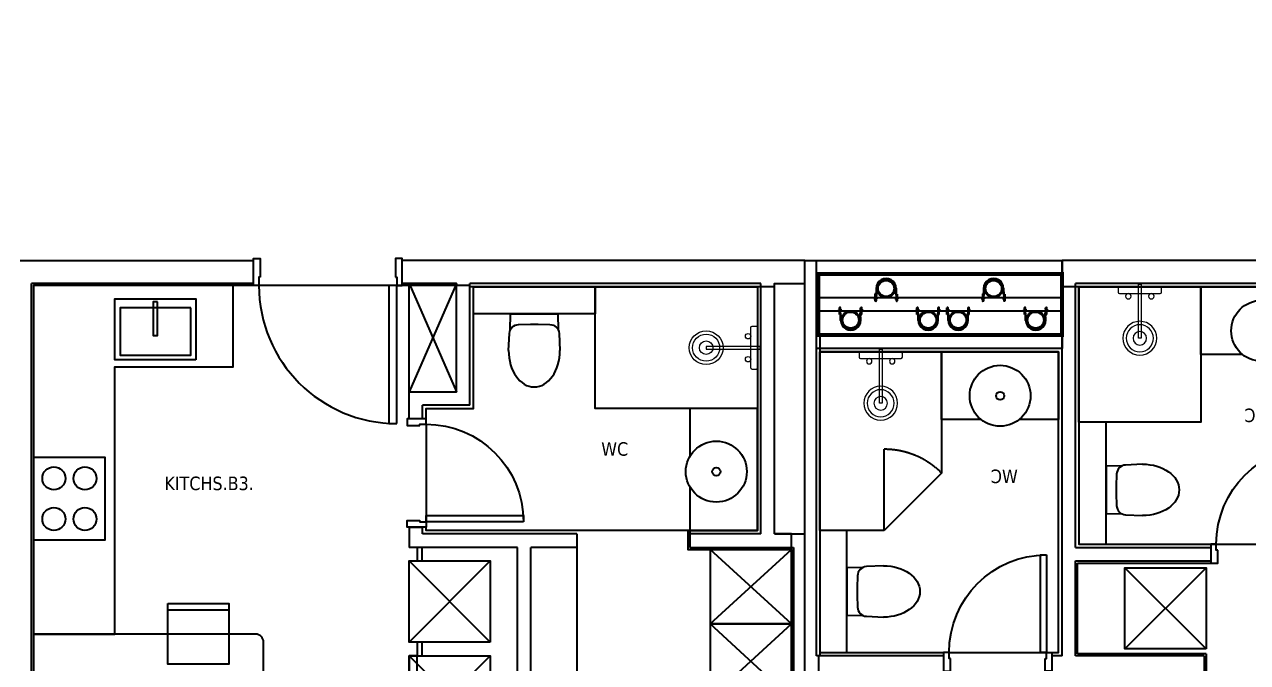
# Model space of a CAD drawing. Header units: millimetres. Extents: x -361702973 to 361248309, y -356458554 to 356543577.
# Drawn here: x 151710 to 160748, y 12700 to 17413 of the extents above; entities that cross this region are included whole.
import ezdxf

# ---------------------------------------------------------------- set-up
doc = ezdxf.new("R2010")
doc.units = ezdxf.units.MM
doc.header["$LTSCALE"] = 100
doc.header["$MEASUREMENT"] = 0
doc.linetypes.add('ACAD_ISO03W100', pattern=[30, 12, -18])
for name, color, linetype in [('1-CAPLANH', 4, 'Continuous'), ('1-Chu thich', 4, 'Continuous'), ('1VinaPVC-Text', 9, 'Continuous'), ('A-_FURN----_E-_N', 251, 'Continuous'), ('A-_SANIEQPT_E-_N', 251, 'Continuous'), ('A-ANNO-ROOM', 50, 'Continuous'), ('dien tich thong thuy', 3, 'Continuous'), ('IDEA - dim', 251, 'Continuous'), ('KT-Net manh', 139, 'Continuous'), ('KT-Tuong', 1, 'Continuous'), ('NDT Cap nuoc', 4, 'Continuous')]:
    doc.layers.add(name, color=color, linetype=linetype)
doc.layers.add('A-NoiThat', color=39, linetype='Continuous', lineweight=13)
doc.styles.add('220126_HDN_HBA typical plan$0$211210_HDN_HBA_TYPICAL PLAN CORE OPT 1$0$HBA-Text', font='GOTHIC.TTF')
doc.styles.add('Tahoma', font='tahoma.ttf')

# ---------------------------------------------------------------- blocks, each defined once
blk = doc.blocks.new('A$C418F5BC8')
at = {"layer": 'A-ANNO-ROOM', "insert": (648.1133449638728, 1090.790118377889), "char_height": 600, "attachment_point": 2, "rotation": 50.44882673977027, "style": '220126_HDN_HBA typical plan$0$211210_HDN_HBA_TYPICAL PLAN CORE OPT 1$0$HBA-Text'}
blk.add_mtext_dynamic_manual_height_columns('SL-S', width=722857412.8743668, gutter_width=9765.624999999996, heights=[0], dxfattribs=at)
blk = doc.blocks.new('A$C1AAC5519')
at = {"layer": 'A-ANNO-ROOM', "insert": (772.955269176513, 1216.574747113511), "char_height": 600, "attachment_point": 2, "rotation": 50.44882673977027, "style": '220126_HDN_HBA typical plan$0$211210_HDN_HBA_TYPICAL PLAN CORE OPT 1$0$HBA-Text'}
blk.add_mtext_dynamic_manual_height_columns('1-BR', width=722857412.8743668, gutter_width=9765.624999999996, heights=[0], dxfattribs=at)
blk = doc.blocks.new('A$C2A6C5140')
at = {"layer": 'A-ANNO-ROOM', "insert": (731.4497625969816, 1190.0169191678, 0.0003277973379295924), "char_height": 600, "attachment_point": 2, "rotation": 50.44882673977027, "style": '220126_HDN_HBA typical plan$0$211210_HDN_HBA_TYPICAL PLAN CORE OPT 1$0$HBA-Text'}
blk.add_mtext_dynamic_manual_height_columns('2-BR', width=722857412.8743668, gutter_width=9765.624999999996, heights=[0], dxfattribs=at)
blk = doc.blocks.new('A$C5388591E')
at = {"layer": 'A-ANNO-ROOM', "insert": (894.3001998505497, 842.1987865094561, 0.0004622000541105721), "char_height": 600, "attachment_point": 2, "rotation": 1.4064704596368105, "style": '220126_HDN_HBA typical plan$0$211210_HDN_HBA_TYPICAL PLAN CORE OPT 1$0$HBA-Text'}
blk.add_mtext_dynamic_manual_height_columns('3-BR', width=722857412.8743668, gutter_width=9765.624999999996, heights=[0], dxfattribs=at)
blk = doc.blocks.new('A$C21AF0CCA')
at = {"layer": 'A-ANNO-ROOM', "insert": (1197.56892258345, 814.6835720778872), "char_height": 600, "attachment_point": 2, "rotation": 0.10542954816276216, "style": '220126_HDN_HBA typical plan$0$211210_HDN_HBA_TYPICAL PLAN CORE OPT 1$0$HBA-Text'}
blk.add_mtext_dynamic_manual_height_columns('1-BR+', width=722857412.8743668, gutter_width=9765.624999999996, heights=[0], dxfattribs=at)
blk = doc.blocks.new('*U147')
at = {"ltscale": 5}
blk.add_lwpolyline([(305, -530), (305, -1.13686837721616e-13), (-305, 0), (-305, -530)], close=True, dxfattribs=at)
for centre in [(-150, -150), (150, -150.0000000000001), (-150, -380), (150, -380)]:
    blk.add_circle(centre, 85, dxfattribs=at)
blk = doc.blocks.new('A$C2A980E36')
at = {"ltscale": 0.5}
blk.add_lwpolyline([(-10, 0), (10, 0), (10, 400), (-10, 400)], close=True, dxfattribs=at)
blk.add_lwpolyline([(160, 60), (160, 30, -0.4142135623730916), (150, 20), (-150, 20, -0.4142135623730987), (-160, 30), (-160, 60.00000000000728, -0.414213562373095), (-150, 70.00000000000728), (150, 70, -0.4142135623730915)], format="xyb", close=True, dxfattribs=at)
for centre, radius in [((0, 400), 125), ((0, 400), 100), ((0, 400), 50), ((-85, 90.00000000000728), 20), ((85, 90), 20)]:
    blk.add_circle(centre, radius, dxfattribs=at)
blk = doc.blocks.new('220126_HDN_HBA typical plan$0$210902_YS plan 330pm ver13$0$TOTO-WC-CW822J')
at = {"color": 0}
blk.add_lwpolyline([(-177.2072506700642, -119.1915361834399), (-175, 0), (175, 0), (177.2072506700642, -119.1915361836145)], dxfattribs=at)
blk.add_lwpolyline([(-190, -270), (-183.3947591906181, -144.5004246227618, -0.3908696114996718), (-115.4352058441145, -78.20653349565691), (-27.76706723973621, -75.77130742336158, -0.01388621073825284), (27.76706724101678, -75.77130742336158), (115.4352058439981, -78.20653349565691, -0.3908696114996718), (183.3947591905016, -144.5004246227618), (190, -270)], format="xyb", dxfattribs=at)
blk.add_ellipse((0, -270), major_axis=(0, -270), ratio=0.7037037037037037, start_param=4.71238898038469, end_param=7.853981633974483, dxfattribs=at)
blk = doc.blocks.new('*U148')
at = {"ltscale": 5}
for points in [[(-300, -450), (300, -450), (300, 0), (-300, 0)], [(-261, -65), (261, -65), (261, -415), (-261, -415)], [(-15, -20), (15, -20), (15, -270), (-15, -270)]]:
    blk.add_lwpolyline(points, close=True, dxfattribs=at)
blk = doc.blocks.new('d800')
blk.add_line((760, 70), (40, 70))
for points in [[(40, 790), (40, 70), (85, 70), (85, 790)], [(50, 25), (40, 25), (40, 70), (0, 70), (0, -70), (50, -70)], [(750, 25), (760, 25), (760, 70), (800, 70), (800, -70), (750, -70)]]:
    blk.add_lwpolyline(points, close=True)
blk.add_arc((40, 70), 720, 0, 90)
blk = doc.blocks.new('15')
at = {"layer": 'A-_FURN----_E-_N'}
blk.add_line((4950.000000001863, 6105), (4115, 6105), dxfattribs=at)
at = {"layer": 'IDEA - dim'}
for p, q in [((1724.999999996275, 7930), (1724.999999996275, 8100)), ((2875.000003168359, 7129.999997236184), (2875.000003688037, 7930)), ((3324.999999353662, 7029.999996854924), (3325.000003045425, 7030.000003049732)), ((2874.999999353662, 6879.999997236126), (2875.000003045425, 6880.000002287212)), ((2999.999999634922, 6129.999998246261), (2874.999999955297, 6129.999998246261)), ((4115.000000000029, 5980), (4115.000000000029, 4365.000000000106))]:
    blk.add_line(p, q, dxfattribs=at)
for points in [[(1775.000000007451, 7975.000000000058), (1765.000000007451, 7975.000000000058), (1765.000000007451, 7915.000000000058), (1725.000000007451, 7915.000000000058), (1725.000000007451, 8115.000000000058), (1775.000000007451, 8115.000000000058)], [(2775.000000007451, 7975.000000000058), (2785.000000007451, 7975.000000000058), (2785.000000007451, 7915.000000000058), (2825.000000007451, 7915.000000000058), (2825.000000007451, 8115.000000000058), (2775.000000007451, 8115.000000000058)], [(2785.000000007451, 6894.999999999651), (2785.000000007451, 7914.999999999651), (2725.000000007451, 7914.999999999651), (2725.000000007451, 6894.999999999651)], [(3350.000001376495, 7905), (4250.000001834705, 7905), (4250.000001834705, 7705), (3350.000001376495, 7705)], [(4250.000001834705, 7905), (5449.999999998137, 7905), (5449.999999998137, 7005), (4250.000001834705, 7005)], [(2934.999999891967, 5979.999987038027), (2935.000002559274, 5879.999992185039), (2971.000002559274, 5879.999992185039), (2971.000002559274, 5979.999987038027)], [(3475.000002559274, 5279.999992185039), (2875.000002559274, 5279.999992185039), (2875.000002559274, 5879.999992185039), (3475.000002559274, 5879.999992185039)], [(5700, 5415), (5700, 5965), (5100, 5965.000000000058), (5100, 5415.000000000058), (5700, 5415)], [(1093.376600351214, 5566.983968055807), (1543.376600351214, 5566.983968055807), (1543.376600351214, 5116.983968055807), (1093.376600351214, 5116.983968055807)], [(1093.376600351214, 5566.983968055807), (1543.376600351214, 5566.983968055807), (1543.376600351214, 5516.983968055807), (1093.376600351214, 5516.983968055807)], [(5700, 4865), (5700, 5415), (5100, 5415.000000000058), (5100, 4865.000000000058), (5700, 4865)], [(2934.999997224659, 5279.999989706033), (2934.999999891967, 5179.999994853046), (2970.999999891967, 5179.999994853046), (2970.999999891967, 5279.999989706033)], [(3474.999999891967, 4579.999994853046), (2874.999999891967, 4579.999994853046), (2874.999999891967, 5179.999994853046), (3474.999999891967, 5179.999994853046)], [(2934.999999891967, 5179.999994853046), (2874.999999891967, 5179.999994853046), (2874.999999891967, 4879.999994853046), (2934.999999891967, 4879.999994853046)]]:
    blk.add_lwpolyline(points, close=True, dxfattribs=at)
for points in [[(700.0057077259116, 7915), (100.0057077259116, 7915), (100.0057077259116, 5339.999999999942), (700.0057077259116, 5339.999999999942), (700.0057077259116, 7315), (1575.005707724049, 7314.999999999942), (1575.005707724049, 7914.999999999942)], [(4950.000000001863, 6427.750278390304), (4950.000000001863, 6105), (5449.999997992069, 6105), (5449.999997992069, 7004.9999995408), (4950.000000001863, 7004.9999995408), (4950.000000001863, 6652.249721609696)], [(4115, 6104.999999256397), (2999.999999975786, 6104.999999256397), (2999.999999955297, 6129.999998246261)]]:
    blk.add_lwpolyline(points, dxfattribs=at)
blk.add_lwpolyline([(100.0057077259116, 4539.999999999942), (1740.005707722186, 4540, 0.414213562373095), (1800.005707722186, 4600), (1800.005707722186, 5280, 0.414213562373095), (1740.005707722186, 5340), (100.0057077259116, 5339.999999999942)], format="xyb", close=True, dxfattribs=at)
for radius in [225, 30]:
    blk.add_circle((5144.999999998137, 6540), radius, dxfattribs=at)
blk.add_arc((2785.000000007451, 7914.999999999651), 1020, 180, 270, dxfattribs=at)
at = {"layer": 'KT-Net manh', "linetype": 'ACAD_ISO03W100', "ltscale": 4}
for p, q in [((3225.000003688037, 7930), (2875.000003168359, 7129.999997236184)), ((2875.000003688037, 7930), (3225.000003376976, 7129.999997236126)), ((3475.000002559274, 5879.999992185039), (2875.000002559274, 5279.999992185039)), ((2875.000002559274, 5879.999992185039), (3475.000002559274, 5279.999992185039)), ((5700, 5415), (5100, 5965.000000000058)), ((5100, 5415.000000000058), (5700, 5965)), ((5700, 4865), (5100, 5415.000000000058)), ((5100, 4865.000000000058), (5700, 5415)), ((3474.999999891967, 5179.999994853046), (2874.999999891967, 4579.999994853046)), ((2874.999999891967, 5179.999994853046), (3474.999999891967, 4579.999994853046))]:
    blk.add_line(p, q, dxfattribs=at)
at = {"layer": 'KT-Net manh'}
for points in [[(1724.999999994412, 7915), (100.0057077259116, 7915), (100.0057077259116, 3015.000000000611), (264.999971461395, 3015.000000000611), (265.0054413653852, 139.9999999808497)], [(2999.999999314547, 6929.999998246261), (2999.999999294057, 7004.999997236126), (3350.000004667789, 7004.999997236126), (3350.000003671274, 7905), (5449.999999998137, 7905), (5449.999999998137, 6105), (4950.000000001863, 6105)]]:
    blk.add_lwpolyline(points, dxfattribs=at)
at = {"layer": 'KT-Net manh', "elevation": 7.59482372829634e-05}
blk.add_lwpolyline([(4935.000000001863, 6105.000000000004), (4935.000000001834, 5965), (5700, 5965), (5699.994292273856, 3015), (5535.005707725941, 3014.999999997373), (5535.005707725941, 139.9999999808497)], dxfattribs=at)
at = {"layer": 'KT-Tuong'}
for p, q in [((0.005707725911634043, 8100.000000000004, 7.59482372829634e-05), (1724.999999996275, 8100.000000000058)), ((1724.999999994383, 7930), (85.00570772591163, 7930, 7.220584799043882e-05)), ((85.00570772591163, 3000, 7.594823728296514e-05), (85.00570772591163, 7930, 7.594823728296514e-05)), ((5474.999999998137, 7930), (3325.000003688037, 7930)), ((3325.000003045425, 7029.999997236126), (3325.000003688037, 7930)), ((5474.999999998137, 6080), (5474.999999998137, 7930)), ((3325.000003045425, 7029.999997236126), (2974.999999273568, 7029.999997236126)), ((2974.999999312684, 6929.99999824632), (2974.999999273568, 7029.999997236126)), ((2999.999999634922, 6929.999998246261), (2875.000003075227, 6929.999998246203)), ((2874.999999996275, 6129.999998246261), (2874.999999996275, 5979.999997236126)), ((2874.999999996275, 6129.999998246261), (2974.999999955297, 6129.999998246261)), ((2974.999999996275, 6079.999996441649), (2974.999999955297, 6129.999998246261)), ((4115, 6079.999999256397), (2974.999999996275, 6079.999996441649)), ((4115, 6079.999999256397), (4115, 5979.999999256397)), ((4950.000000001863, 6105), (4950.000000001863, 5980)), ((5474.999999998137, 6080), (4950.000000001863, 6080)), ((5574.999999998137, 6080), (5800.005707725912, 6080, 7.59482372829634e-05)), ((3675.000000281259, 5979.999999261054), (2874.999999996275, 5979.999997236126)), ((4950.000000001863, 5980), (5715.005707725912, 5980, 7.59482372829634e-05)), ((5715.005707725912, 5980, 7.59482372829634e-05), (5715.005707725912, 3000, 7.59482372829634e-05))]:
    blk.add_line(p, q, dxfattribs=at)
for points in [[(5574.999999998137, 6080), (5574.999999998137, 7930), (5800.005707725912, 7930), (5800.005707725912, 8100), (2825.000000007451, 8100)], [(2875.000003075227, 6929.999998246203), (2875.000003197783, 7129.999997236184), (3225.000003376976, 7129.999997236126), (3225.000003688037, 7930), (2825.000000007451, 7930)], [(2975.000002559274, 4380.000000000058), (2975.000002559274, 3979.999994853046), (2875.000002559274, 3979.999994853046), (2875.000002559274, 4480.000000000058), (3675.000002559274, 4480.000000000058), (3675.000000281259, 5979.999999514199)], [(2975.000002559274, 4380.000000000058), (3775.000000281259, 4380.000000000058), (3775.000000281259, 5979.999999514199)], [(4114.999999998137, 5979.999999696098), (3775.000000281259, 5979.999999514199)]]:
    blk.add_lwpolyline(points, dxfattribs=at)
at = {"layer": 'A-NoiThat', "rotation": 90}
blk.add_blockref('A$C2A980E36', (5470.000000301749, 7455.000001485867), dxfattribs=at)
at = {"layer": 'IDEA - dim', "xscale": -1}
blk.add_blockref('*U148', (1000.005707725912, 7814.999999999942), dxfattribs=at)
at = {"layer": 'IDEA - dim'}
blk.add_blockref('220126_HDN_HBA typical plan$0$210902_YS plan 330pm ver13$0$TOTO-WC-CW822J', (3800.0000016056, 7705), dxfattribs=at)
at = {"layer": 'IDEA - dim', "xscale": -1, "rotation": 270}
blk.add_blockref('d800', (2929.999999634922, 6129.999998246261), dxfattribs=at)
at = {"layer": 'IDEA - dim', "extrusion": (0, 0, -1), "xscale": -1.000000000000001, "zscale": -1.000000000000001, "rotation": 90}
blk.add_blockref('*U147', (-630.0057077259116, 6339.999999999942), dxfattribs=at)
at = {"layer": '1VinaPVC-Text', "style": 'Tahoma'}
for s, p in [('WC', (4294.873778970912, 6657.248392659763)), ('KITCHS.B3.', (1066.610340910061, 6403.25719513424, 7.59482372829634e-05))]:
    blk.add_text(s, height=100, dxfattribs=at).set_placement(p)
blk = doc.blocks.new('ong thoat xi')
at = {"layer": '1-Chu thich', "color": 40, "linetype": 'ByBlock'}
for p, q in [((-75.38012683280976, 61.71243314491585), (-75.38012683356645, 65.30088436778169)), ((-65.74530692066764, 60.15858772792853), (-73.82631818420485, 60.15858772746287)), ((-65.78777581622126, 66.90270846546628), (-73.82628140639281, 66.90270846383646)), ((-65.83680565783288, 67.38554804772139), (-65.83680565730901, 59.50194067240228)), ((-65.47424172598403, 68.65452180604916), (-61.84860241872957, 68.65452180698048)), ((-65.47424172679892, 66.11657429032493), (-61.90376675099832, 66.11657429125624)), ((-65.47424172534375, 60.77091442968231), (-61.90376675169683, 60.77091443061362)), ((-65.47424172563478, 58.23296691395808), (-61.84860241774003, 58.23296691500582)), ((-60.67026964394608, 70.09262039628811), (-61.48603848775383, 70.09262039628811)), ((-60.67026964394608, 70.09262039628811), (-61.48603848775383, 70.09262039628811)), ((-61.48603848775383, 70.09262039628811), (-61.48603848711354, 56.79486832523253)), ((-60.67026964260732, 56.79486832569818), (-61.48603848711354, 56.79486832523253)), ((-60.67026964394608, 70.09262039628811), (-60.67026964260732, 56.79486832569818)), ((-54.93791736802086, 70.09262039489111), (-54.12214852363104, 70.09262039407622)), ((-54.93791736802086, 70.09262039489111), (-54.93791736679849, 56.79486832371913)), ((-54.93791736802086, 70.09262039489111), (-54.12214852363104, 70.09262039407622)), ((-54.93791736679849, 56.79486832371913), (-54.12214852229226, 56.79486832313705)), ((-54.12214852363104, 70.09262039407622), (-54.12214852229226, 56.79486832313705)), ((-50.13394528458593, 68.65452180535067), (-53.75958459306275, 68.65452180523425)), ((-50.13394528423669, 58.232966913376), (-53.75958459178218, 58.23296691302676)), ((-50.13394528452773, 66.11657428939361), (-53.70442025974624, 66.11657428939361)), ((-50.13394528400386, 60.77091442898382), (-53.70442025887314, 60.77091442805249)), ((-49.77138135395943, 67.38554804725571), (-49.7713813536684, 59.50194067088886)), ((-32.65563905594172, 66.87869586132001), (-49.77138135436689, 66.87869586690795)), ((-29.11534677405143, 60.00879285379778), (-49.77138135419228, 60.00879285181873)), ((1.717475750250741, 60.0087928546127), (-41.21941808814881, 60.00879285309929)), ((-41.2194180888473, 57.94782194821164), (-41.21941808908014, 60.00879285333212)), ((-41.2194180888473, 57.94782194821164), (-41.21941808908014, 60.00879285333212)), ((-41.2194180888473, 57.94782194902655), (-41.21941808908014, 60.00879285333212)), ((1.717475749552249, 57.94782195100561), (-41.2194180888473, 57.94782194821164)), ((-32.65563905570889, 60.00879284727853), (-32.65563905594172, 66.87869586132001)), ((-75.38012683350826, -61.91815018712077), (-75.38012683286797, -65.50660140905529)), ((-65.74530691356631, -60.36430476850364), (-73.82631818496156, -60.36430476931854)), ((-65.78777580836322, -67.10842550569214), (-73.82628140581073, -67.10842550569214)), ((-65.8368056496256, -67.59126508864574), (-65.8368056496256, -59.70765771332662)), ((-65.47424171830062, -58.43868395511527), (-61.84860241104615, -58.43868395488243)), ((-65.47424171917375, -60.976631470141), (-61.90376674348954, -60.97663146990817)), ((-65.47424171771853, -66.32229133090004), (-61.90376674267463, -66.3222913305508)), ((-65.47424171795136, -68.86023884720636), (-61.84860241011484, -68.8602388468571)), ((-60.67026963614626, -57.00058536557481), (-61.4860384806525, -57.00058536487631)), ((-61.48603847948834, -70.29833743674679), (-61.4860384806525, -57.00058536487631)), ((-60.6702696349239, -70.29833743651398), (-61.48603847948834, -70.29833743674679)), ((-60.6702696349239, -70.29833743651398), (-61.48603847948834, -70.29833743674679)), ((-60.6702696349239, -70.29833743651398), (-60.67026963614626, -57.00058536557481)), ((-54.9379173591733, -70.29833743837662), (-54.93791736033746, -57.00058536720462)), ((-54.93791736033746, -57.00058536720462), (-54.12214851600584, -57.00058536685538)), ((-54.9379173591733, -70.29833743837662), (-54.12214851466706, -70.29833743802736)), ((-54.9379173591733, -70.29833743837662), (-54.12214851466706, -70.29833743802736)), ((-54.12214851466706, -70.29833743802736), (-54.12214851600584, -57.00058536685538)), ((-50.1339452767861, -58.43868395651225), (-53.75958458462264, -58.43868395674508)), ((-50.13394527568016, -68.86023884848692), (-53.7595845842734, -68.86023884871975)), ((-50.13394527626225, -60.97663147223648), (-53.70442025212105, -60.97663147223648)), ((-50.13394527632044, -66.32229133218061), (-53.70442025124794, -66.32229133334475)), ((-49.77138134575215, -67.59126509027557), (-49.77138134627604, -59.70765771460719)), ((-30.91456355975243, -60.21450989425648), (-49.77138134581037, -60.21450989565346)), ((-34.45485584205016, -67.08441291505005), (-49.77138134563574, -67.08441290992776)), ((1.717475756304338, -58.15353898785543), (-41.21941808151314, -58.15353899006732)), ((-41.21941808151314, -58.15353899006732), (-41.21941808069823, -60.2145098951878)), ((-41.21941808151314, -58.15353899088222), (-41.21941808069823, -60.2145098951878)), ((1.717475756944622, -60.21450989204459), (-41.21941808069823, -60.2145098951878)), ((-34.45485584222479, -60.21450990100857), (-34.45485584205016, -67.08441291505005))]:
    blk.add_line(p, q, dxfattribs=at)
for centre, major_axis, ratio, start_param, end_param in [((-73.7847118762438, 65.30782007810194), (1.128139395118837, 1.128139395118833), 0.999999999981247, 0.8114564950257566, 2.36054173982049), ((-73.82628141500754, 61.71243314514867), (1.098734631828849, 1.098734631828845), 0.9999999999706548, 2.356194490402434, 3.926990816608578), ((-63.43481961626094, 67.38554804818703), (1.698460618368481, -1.698460618368488), 0.9999999999880228, 3.370391498457508, 4.483590135757281), ((-55.80344074894674, 63.44374436128418), (7.094660364457459, -7.094660364457486), 0.9999999999999998, 3.657340742990352, 4.196640890984128), ((-63.43481961567886, 59.50194067310075), (1.698460618368481, -1.698460618368488), 0.9999999999880228, 3.370391498457508, 4.483590135757281), ((-63.88802452944218, 67.38554804772139), (1.698460618352194, -1.698460618352201), 0.9999999999880228, 0.2287988448677159, 1.341997482167488), ((-63.88802452938398, 67.38554804900195), (1.698460618368481, -1.698460618368488), 0.9999999999880228, 0.2287988448677159, 1.341997482167488), ((-71.51940339541761, 63.44374436023645), (7.094660364541318, -7.094660364541345), 0.9999999999939811, 0.5157480894039148, 1.055048237384961), ((-71.51940339541761, 63.44374436023645), (7.094660364541318, -7.094660364541345), 0.9999999999939811, 0.5157480894039148, 1.055048237384961), ((-63.88802452897654, 59.50194067275152), (1.698460618368481, -1.698460618368488), 0.9999999999880228, 0.2287988448677159, 1.341997482167488), ((-63.88802452897654, 59.50194067275152), (1.698460618368481, -1.698460618368488), 0.9999999999880228, 0.2287988448677159, 1.341997482167488), ((-51.72016248240834, 67.38554804679006), (1.698460618302127, 1.698460618302121), 0.9999999999834358, 1.799595171691055, 2.912793808962478), ((-51.72016248182626, 67.38554804748854), (1.698460618368481, -1.698460618368488), 0.9999999999880228, 3.370391498457508, 4.483590135757281), ((-44.08878361462848, 63.4437443598872), (7.094660364416927, 7.094660364416901), 0.9999999999939808, 2.08654441620483, 2.625844564185877), ((-44.08878361462848, 63.4437443598872), (7.094660364416927, 7.094660364416901), 0.9999999999939808, 2.08654441620483, 2.625844564185877), ((-51.72016248124418, 59.50194067077246), (1.698460618302127, 1.698460618302121), 0.9999999999834358, 1.799595171691055, 2.912793808962478), ((-51.72016248124418, 59.50194067077246), (1.698460618302127, 1.698460618302121), 0.9999999999834358, 1.799595171691055, 2.912793808962478), ((-52.17336739588063, 67.38554804620799), (1.698460618368481, -1.698460618368488), 0.9999999999880228, 0.2287988448677159, 1.341997482167488), ((-59.80474626185605, 63.44374435942154), (7.094660364541345, 7.094660364541318), 0.9999999999939808, -1.055048237384963, -0.5157480894039148), ((-52.17336739529855, 59.50194067123812), (1.698460618317141, 1.698460618317135), 0.9999999999834357, -1.341997481892333, -0.2287988446337132), ((-6.984919e-10, -0.1028585183667019), (34.07629290540685, -34.07629290540699), 0.9999999999996163, 0.7853981633976402, 7.068583470577226), ((0.3434951510280371, -0.1028585180174559), (42.50535631470555, -42.50535631470572), 0.9999999999987998, 5.497787143388879, 8.639379796978673), ((0.3434951510280371, -0.1028585180174559), (41.04802981248233, -41.0480298124825), 0.9999999999998442, 5.497787143388998, 8.639379796978794), ((-73.78471187618561, -65.51353711914271), (1.128139395128906, 1.1281393951289), 0.9999999999608769, 2.351847240170423, 3.900932485497246), ((-73.82628141593888, -61.91815018700434), (1.09873463182571, 1.098734631825706), 0.9999999999763682, 0.7853981630159299, 2.35619449040529), ((-63.43481960770441, -59.70765771297738), (1.698460618352194, -1.698460618352201), 0.9999999999880228, 3.370391498457508, 4.483590135757281), ((-55.80344074190361, -63.64946139999665), (7.094660364401588, 7.094660364401562), 0.9999999999939808, 2.086544416204056, 2.625844564186651), ((-63.43481960805366, -67.59126508876216), (1.698460618302127, 1.698460618302121), 0.9999999999834358, 1.799595171691055, 2.912793808962478), ((-63.88802452175879, -59.70765771332662), (1.698460618352193, -1.698460618352199), 0.9999999999880232, 0.2287988448677158, 1.341997482167488), ((-63.88802452175879, -59.70765771332662), (1.698460618352193, -1.698460618352199), 0.9999999999880232, 0.2287988448677158, 1.341997482167488), ((-71.51940338715212, -63.64946140092798), (7.094660364401557, -7.094660364401586), 0.9999999999939808, 0.5157480894031421, 1.055048237385733), ((-71.51940338715212, -63.64946140092798), (7.094660364401557, -7.094660364401586), 0.9999999999939808, 0.5157480894031421, 1.055048237385733), ((-63.8880245211767, -67.59126508911139), (1.698460618368481, -1.698460618368488), 0.9999999999880228, 0.2287988448677159, 1.341997482167488), ((-63.8880245211767, -67.59126508911139), (1.698460618368481, -1.698460618368488), 0.9999999999880228, 0.2287988448677159, 1.341997482167488), ((-51.72016247350256, -59.70765771460719), (1.698460618368481, -1.698460618368488), 0.9999999999880228, 3.370391498457508, 4.483590135757281), ((-51.72016247350256, -59.70765771460719), (1.698460618368481, -1.698460618368488), 0.9999999999880228, 3.370391498457508, 4.483590135757281), ((-44.08878360758536, -63.64946140220854), (7.094660364416927, 7.094660364416901), 0.9999999999939808, 2.08654441620483, 2.625844564185877), ((-44.08878360758536, -63.64946140220854), (7.094660364416927, 7.094660364416901), 0.9999999999939808, 2.08654441620483, 2.625844564185877), ((-51.72016247297871, -67.59126509097405), (1.698460618333429, 1.698460618333422), 0.9999999999834358, 1.799595171697458, 2.912793808956078), ((-51.72016247297871, -67.59126509097405), (1.698460618333429, 1.698460618333422), 0.9999999999834358, 1.799595171697458, 2.912793808956078), ((-52.17336738767335, -59.70765771437436), (1.698460618352194, -1.698460618352201), 0.9999999999880228, 0.2287988448677159, 1.341997482167488), ((-59.80474625423084, -63.64946140313986), (7.094660364597215, -7.094660364597241), 1, 0.5157480894013327, 1.055048237393564), ((-52.17336738767335, -67.59126509027557), (1.69846061833718, -1.698460618337187), 0.9999999999880228, 0.2287988448613146, 1.341997482173889)]:
    blk.add_ellipse(centre, major_axis=major_axis, ratio=ratio, start_param=start_param, end_param=end_param, dxfattribs=at)
at = {"layer": '1-Chu thich', "color": 40, "lineweight": -3}
blk.add_ellipse((0, 0), major_axis=(38.86204005918639, -38.86204005918654), ratio=0.9999999999984992, start_param=0.7853981633981985, end_param=7.068583470577785, dxfattribs=at)
blk = doc.blocks.new('1800x450')
at = {"layer": '1-CAPLANH', "const_width": 30}
blk.add_lwpolyline([(0, -450.0000000000146), (1800.000000000029, -450.0000000000146), (1800.000000000029, 0), (0, 0)], close=True, dxfattribs=at)
at = {"layer": '1-CAPLANH'}
blk.add_lwpolyline([(2.91038304567337e-11, -275), (1800, -275.0000000000146), (1800, -174.9999999999854), (2.91038304567337e-11, -174.9999999999854)], close=True, dxfattribs=at)
at = {"layer": 'NDT Cap nuoc', "extrusion": (0.006362557600417589, -0.0130975367762719, -0.9998939805755287), "xscale": 1.231671554252203, "yscale": 1.231671554252203, "zscale": -1.231671554252201, "rotation": 90.26587940456272}
for p in [(-505.6444920994035, -107.2005332556036, 5.92663018384016), (-1300.185242348733, -107.2835156875853, 10.98399378232099)]:
    blk.add_blockref('ong thoat xi', p, dxfattribs=at)
at = {"layer": 'NDT Cap nuoc', "extrusion": (0.006362557600417586, -0.0130975367762719, -0.9998939805755287), "xscale": 1.231671554252202, "yscale": 1.231671554252202, "zscale": -1.231671554252201, "rotation": 270.3472450279417}
for p in [(-194.6873081078326, -340.7101154711203, 6.68693570214344), (-767.2964766296254, -340.4054698147427, 8.881611896959637), (-989.2280583572926, -340.7930979031457, 11.74429930062533), (-1561.837226879086, -340.4884522467098, 13.93897549544247)]:
    blk.add_blockref('ong thoat xi', p, dxfattribs=at)
blk = doc.blocks.new('35')
blk.add_lwpolyline([(-4.074536263942719e-09, 3000.000000707827), (-4.074536263942719e-09, 8100.000000002379), (85.005707721808, 8100.000000002408)])
at = {"layer": 'A-_FURN----_E-_N'}
for p, q in [((2015.005707718083, 5195.000000002292), (2015.005707718083, 5865.000000002408)), ((2965.005707721808, 5195.000000002292), (2015.005707718083, 5195.000000002292))]:
    blk.add_line(p, q, dxfattribs=at)
for points in [[(85.005707721808, 8100.000000002292), (1900.005707719945, 8100.00000000235), (1900.005707719945, 8000.00000000235), (85.00570771994535, 8000.00000000235)], [(85.005707721808, 7550.00000000235), (1900.005707719945, 7550.000000002408), (1900.005707719945, 7450.000000002408), (85.00570771994535, 7450.000000002408)]]:
    blk.add_lwpolyline(points, close=True, dxfattribs=at)
at = {"layer": 'IDEA - dim'}
for p, q in [((1010.005707721808, 6529.264068714889), (585.741639010259, 6105.000000004271)), ((2015.005707718083, 5865.000000002408), (3000.005707721808, 5865.00000000235)), ((2965.005707721808, 5830.000000002292), (2365.005707721808, 5230.000000002292)), ((2365.005707721808, 5830.000000002292), (2965.005707721808, 5230.000000002292)), ((2965.005707721808, 5195.000000002292), (2965.005707721808, 5030.00000000235))]:
    blk.add_line(p, q, dxfattribs=at)
for points in [[(3825.005707721808, 7905.00000000235), (2025.005707718083, 7905.00000000235), (2025.005707718083, 6005.000000002292), (3825.005707721808, 6005.000000002292)], [(2025.005707718083, 7905.00000000235), (2925.005707719945, 7905.00000000235), (2925.005707719945, 6905.00000000235), (2025.005707718083, 6905.00000000235), (2025.005707718083, 7905.00000000235)], [(2025.005707718083, 6905.00000000235), (2025.005707718083, 6005.000000002292), (2225.005707718083, 6005.000000002292), (2225.005707718083, 6905.00000000235)], [(110.005707721808, 6105.00000000235), (110.005707721808, 5205.000000002292), (310.005707721808, 5205.000000002292), (310.005707721808, 6105.00000000235)], [(2965.005707721808, 5230.000000002292), (2365.005707721808, 5230.000000002292), (2365.005707721808, 5830.000000002292), (2965.005707721808, 5830.000000002292)]]:
    blk.add_lwpolyline(points, close=True, dxfattribs=at)
for points in [[(3233.584351485246, 7405.00000000235), (2925.005707719945, 7405.00000000235), (2925.005707719945, 7905.00000000235), (3825.005707721808, 7905.00000000235), (3825.005707721808, 7405.00000000235), (3516.42706395837, 7405.00000000235)], [(1825.005707719945, 5205.000000002292), (1875.005707719945, 5205.000000002292), (1875.005707719945, 7425.000000002408), (110.005707721808, 7425.000000002408), (110.005707721808, 5205.000000002292), (1025.005707719945, 5205.000000002292)], [(585.7416390121216, 6105.00000000235), (110.005707721808, 6105.00000000235), (110.005707721808, 7425.000000002408), (1010.005707723671, 7425.000000002408), (1010.005707723671, 6529.264068714132)], [(1301.084351485246, 6925.000000002408), (1010.005707723671, 6925.000000002408), (1010.005707723671, 7425.000000002408), (1875.005707719945, 7425.000000002408), (1875.005707719945, 6925.000000002408), (1583.92706395837, 6925.000000002408)]]:
    blk.add_lwpolyline(points, dxfattribs=at)
for centre, radius in [((3375.005707721808, 7580.00000000235), 225), ((1442.505707721808, 7100.000000002408), 225), ((1442.505707721808, 7100.000000002408), 30)]:
    blk.add_circle(centre, radius, dxfattribs=at)
at = {"layer": 'KT-Net manh', "linetype": 'ACAD_ISO03W100', "ltscale": 4}
blk.add_line((585.741639010259, 6105.000000004271), (585.741639010259, 6705.000000003805), dxfattribs=at)
blk.add_arc((585.7416390083963, 6105.00000000235), 600.0000000014801, 45.00000003728965, 90, dxfattribs=at)
at = {"layer": 'KT-Tuong'}
for p, q in [((85.005707721808, 5180.000000002292), (85.005707721808, 8100.000000002408)), ((5700.005707721808, 8100.00000000235), (1900.005707718083, 8100.00000000235)), ((1900.005707718083, 5180.000000002292), (1900.005707718083, 8100.00000000235)), ((3850.005707721808, 7930.000000002408), (2000.005707718083, 7930.00000000235)), ((2000.005707718083, 5980.000000002408), (2000.005707718083, 7930.00000000235)), ((2000.00570771622, 5980.000000002408), (3000.005707721808, 5980.00000000235)), ((2000.005707718083, 5180.000000002292), (2000.005707718083, 5880.000000002408)), ((2000.00570771622, 5880.000000002408), (3000.005707721808, 5880.00000000235)), ((1025.005707721808, 5180.000000002292), (85.005707721808, 5180.000000002292)), ((1025.005707719945, 5205.000000002292), (1025.005707719945, 5080.000000002408)), ((1825.005707719945, 5205.000000002292), (1825.005707719945, 5080.000000002408)), ((1900.005707718083, 5180.000000002292), (1825.005707719945, 5180.000000002292)), ((2950.005707721808, 5180.000000002292), (2000.005707718083, 5180.000000002292)), ((2950.005707721808, 5180.000000002292), (2950.005707721808, 5030.00000000235))]:
    blk.add_line(p, q, dxfattribs=at)
at = {"layer": '1-CAPLANH', "extrusion": (0, 0, -1), "zscale": -1}
blk.add_blockref('1800x450', (-1900.005707719945, 8000.00000000235), dxfattribs=at)
at = {"layer": 'A-_FURN----_E-_N', "linetype": 'Continuous', "extrusion": (0, 0, -1), "zscale": -1}
for p in [(-3800.005707721808, 5935.00000000235), (-1825.005707719945, 5135.000000002292)]:
    blk.add_blockref('d800', p, dxfattribs=at)
at = {"layer": 'A-_SANIEQPT_E-_N', "extrusion": (0, 0, -1), "zscale": -1, "rotation": 270}
for p in [(-2225.005707718083, 6405.000000002292), (-310.005707721808, 5655.000000002292)]:
    blk.add_blockref('220126_HDN_HBA typical plan$0$210902_YS plan 330pm ver13$0$TOTO-WC-CW822J', p, dxfattribs=at)
at = {"layer": 'A-NoiThat', "extrusion": (0, 0, -1), "zscale": -1, "rotation": 179.9999999999999}
for p in [(-2475.005707718083, 7925.00000000235), (-560.005707721808, 7445.000000002408)]:
    blk.add_blockref('A$C2A980E36', p, dxfattribs=at)
at = {"layer": '1VinaPVC-Text', "style": 'Tahoma', "text_generation_flag": 4}
for p in [(3446.449184363359, 6905.759956575952), (1572.882967095473, 6455.00344981884)]:
    blk.add_text('WC', height=100, rotation=180, dxfattribs=at).set_placement(p)

msp = doc.modelspace()

# ---------------------------------------------------------------- linework, layer by layer
at = {"layer": 'dien tich thong thuy', "elevation": -7.594808240499368e-05}
msp.add_lwpolyline([(157251.9454941238, 13650.41426809643), (157251.9454941237, 15475.41426811428), (155001.9454977958, 15475.41426809622), (155001.9454977958, 15485.41426809741), (154486.945494133, 15485.41426809643), (153416.9454941198, 15485.41426809643), (151776.9512018515, 15485.41426809643), (151776.9512018515, 10585.41426809643), (151941.9454941256, 10585.41426809643), (151941.9454941256, 7785.414268077278), (154536.9454941274, 7785.414268077278), (154666.9454941274, 7785.414268077278), (157211.9454941297, 7785.414268077278), (157211.9454941297, 10585.25538656042), (157376.9512018515, 10585.25538656042), (157376.9512018516, 13650.41426809643)], close=True, dxfattribs=at)
msp.add_lwpolyline([(157741.9512018515, 7785.414268096443), (163311.5058034405, 7785.414268096443, 0.4788736065008632), (167008.8600114732, 12380.227123232), (166328.7465232954, 15485.4142680964), (164311.9512018515, 15485.4142680964), (161326.9512018515, 15485.41426809646), (161326.9512018515, 15475.41426809647), (159376.9512018496, 15475.4142680964), (159376.9512018496, 15120.41426807855), (157586.9512018496, 15120.41426811422), (157586.9512018496, 12750.41426809634), (157576.9512018496, 12750.41426809636), (157576.9512018495, 10585.5781325229), (157741.9512018515, 10585.39789227402)], format="xyb", close=True, dxfattribs=at)

# ---------------------------------------------------------------- block references
for name, p in [('15', (151676.9454941256, 7570.414268096429, -7.594808240499368e-05)), ('35', (157476.9454941296, 7570.414268094049, -7.594816824478002e-05))]:
    msp.add_blockref(name, p)
at = {"layer": 'A-ANNO-ROOM'}
for p in [(-193366.6029767873, 192837.9996409905, 5.460855537377236e-05), (-194725.1126339572, 187914.7636662904, 5.460855537377236e-05), (-204628.500881133, 156603.4286092457, 5.461079910308954e-05), (-263479.6090599558, 50485.12915140932, 5.460850030168077e-05), (-269121.1781233152, 49296.5544193383, 5.460850030168077e-05), (-249390.2929153891, 45734.43883928895, 5.460850030168077e-05), (-231828.0778406897, 44407.82273046864, 5.460832008522107e-05), (-260545.3674363113, 42210.52099001262, 5.460850030168077e-05), (-266005.9544405445, 40714.37009385967, 5.460850030168077e-05), (-231175.8712175231, 40645.45605562796, 5.460850030168077e-05), (-228303.7210763374, 35687.765146195, 5.460832008522128e-05)]:
    msp.add_blockref('A$C21AF0CCA', p, dxfattribs=at)
at = {"layer": 'dien tich thong thuy'}
for name, p, rotation in [('A$C2A6C5140', (-235738.0721845079, 62244.32288491951, 3.214423980650787e-05), 310.9576437198666), ('A$C2A6C5140', (-226971.972951604, 58672.53392838872, 1.895367564819208e-05), 310.9576437198666), ('A$C2A6C5140', (-182858.1837168724, 33888.05154022964, 0.000178988243818107), 310.9576437198666), ('A$C2A6C5140', (-203396.9752949114, 23120.58807031136, 0.0001030398263186841), 310.9576437198666), ('A$C2A6C5140', (-180585.3237963979, 23151.33387848926, 0.000178988243818107), 310.9576437198666), ('A$C2A6C5140', (-196571.0380073554, 22922.69606213347, 0.000178988243818107), 310.9576437198666), ('A$C418F5BC8', (-247792.2532073302, 59981.48598654423, -1.001597833679712e-05), 309.6632197063607), ('A$C418F5BC8', (-251962.2979944813, 57974.75306764379, -1.001597833679712e-05), 309.6632197063607), ('A$C418F5BC8', (-255726.2573242666, 56926.2422651329, -1.001597833679712e-05), 309.6632197063607), ('A$C418F5BC8', (-259675.3290057395, 55322.63898630807, -1.001597833679712e-05), 309.6632197063607), ('A$C1AAC5519', (-244712.9849651629, 48430.23954045825, 0.0003723829774320968), 309.6566028083925), ('A$C1AAC5519', (-223357.5065853495, 48059.78935259463, 0.0005547181599990354), 309.6566028083925), ('A$C1AAC5519', (-221487.8086388012, 45005.57789840109, 0.0003723828570649432), 309.6566028083925), ('A$C418F5BC8', (-197487.0809651244, 33411.4671110799, -1.001597833679712e-05), 309.6632197063607), ('A$C418F5BC8', (-193448.7475272998, 33349.36583146098, -1.001597833679712e-05), 309.6632197063607), ('A$C418F5BC8', (-201711.797739714, 33256.21495891846, -1.001597833679712e-05), 309.6632197063607), ('A$C418F5BC8', (-206278.2197520126, 33163.06303948996, -1.001597833679712e-05), 309.6632197063607), ('A$C1AAC5519', (-271599.8972878471, 39640.33326624559, 0.0003723828655667127), 309.6566028083925), ('A$C418F5BC8', (-226889.0124284044, 31090.29572592763, -1.001597833679712e-05), 309.6632197063607), ('A$C1AAC5519', (-217339.68294671, 23702.2762728755, -0.3423708923741385), 309.6566028083925), ('A$C1AAC5519', (-211634.5547104646, 23442.24319922904, 0.0003723828655667127), 309.6566028083925), ('A$C1AAC5519', (-187964.0545017801, 23164.08220845302, 0.0003723828655667127), 309.6566028083925)]:
    msp.add_blockref(name, p, dxfattribs=dict(at, rotation=rotation))
for name, p in [('A$C418F5BC8', (-197463.7292652081, 182913.4540568058, 9.919419487628366e-05)), ('A$C418F5BC8', (-200258.9907205751, 179138.6891211519, 4.458552763712727e-05)), ('A$C2A6C5140', (-188160.0390614129, 177105.642765429, 9.919419487628366e-05)), ('A$C418F5BC8', (-200994.9430359419, 174771.894767079, 4.458552763712727e-05)), ('A$C2A6C5140', (-234759.4766391878, 172444.9136382493, 4.458552763712727e-05)), ('A$C418F5BC8', (-200719.9128290097, 170423.8323274105, 4.458552763712727e-05)), ('A$C2A6C5140', (-190797.8283776039, 169517.5067573905, 9.919419487628366e-05)), ('A$C1AAC5519', (-230167.9898228928, 167012.0323451896, 0.0003723828655667197)), ('A$C418F5BC8', (-202290.0123814641, 165833.5958576689, 9.919419487628366e-05)), ('A$C1AAC5519', (-241412.7857485664, 165333.8017953324, 0.0003723828655667197)), ('A$C418F5BC8', (-226321.6487100684, 164849.0004456656, 4.458552763712727e-05)), ('A$C418F5BC8', (-223174.4637594427, 162010.1787619262, 0.05488942016446244)), ('A$C418F5BC8', (-203583.8919471729, 161846.927602817, 4.458552763712727e-05)), ('A$C418F5BC8', (-244807.1773967599, 161329.3218979316, 0.05488941081008353)), ('A$C2A6C5140', (-193344.5366901597, 160504.8948145737, 9.919419487628366e-05)), ('A$C418F5BC8', (-219934.1653648383, 159334.2093209107, 0.05488940151768119)), ('A$C1AAC5519', (-248428.8589248053, 157037.2006521042, 0.0003723828655667197)), ('A$C1AAC5519', (-252286.3459864925, 152336.1708680308, 0.02738517669695963)), ('A$C2A6C5140', (-195752.5445711951, 151816.0180695198, 4.458552763712727e-05)), ('A$C418F5BC8', (-228142.1604593961, 149140.0456224125, 0.05488939420954132)), ('A$C1AAC5519', (-255923.8224010994, 147682.0149176453, 0.0004269909932618908)), ('A$C418F5BC8', (-224737.6489350568, 146340.2200414557, 0.05488939420954583)), ('A$C2A6C5140', (-198038.3940573054, 144980.9671920894, 4.458552763712727e-05)), ('A$C418F5BC8', (-221724.5828443308, 144236.942033412, 4.458552763895914e-05)), ('A$C1AAC5519', (-260576.8913636276, 142107.7025675907, 0.027822102169103)), ('A$C418F5BC8', (-245667.6157152384, 140788.472051876, 9.916924510345083e-05)), ('A$C418F5BC8', (-263605.4986913943, 138503.2694156115, 0.05488941081008353)), ('A$C2A6C5140', (-199977.0465312221, 137220.1243192966, 9.919419487628366e-05)), ('A$C418F5BC8', (-247616.0924330471, 136995.8708936881, 4.458552763712727e-05)), ('A$C418F5BC8', (-266636.7078710849, 135433.6128811316, 4.458552763712727e-05)), ('A$C1AAC5519', (-268569.1861684484, 131058.0044733415, 0.0003723828655667197)), ('A$C418F5BC8', (-252583.1748971227, 130659.4905633791, 9.92039971646407e-05)), ('A$C418F5BC8', (-256446.2619547517, 127486.843743643, 4.458552763712727e-05)), ('A$C418F5BC8', (-258902.9768848096, 124459.8911733059, 0.05488941081005369)), ('A$C2A6C5140', (-265461.1614808204, 122023.7036381988, 0.02705737929207316)), ('A$C5388591E', (-193808.7999730141, 199941.1790572023, 4.458570785358675e-05)), ('A$C5388591E', (-210573.5526519337, 135718.1497136029, 9.91946273371655e-05)), ('A$C5388591E', (-276921.94039411, 49051.50231821807, -1.001579812033762e-05)), ('A$C5388591E', (-224277.5649896398, 23412.81915787171, 4.458552763712727e-05))]:
    msp.add_blockref(name, p, dxfattribs=at)

doc.saveas('drawing.dxf')
